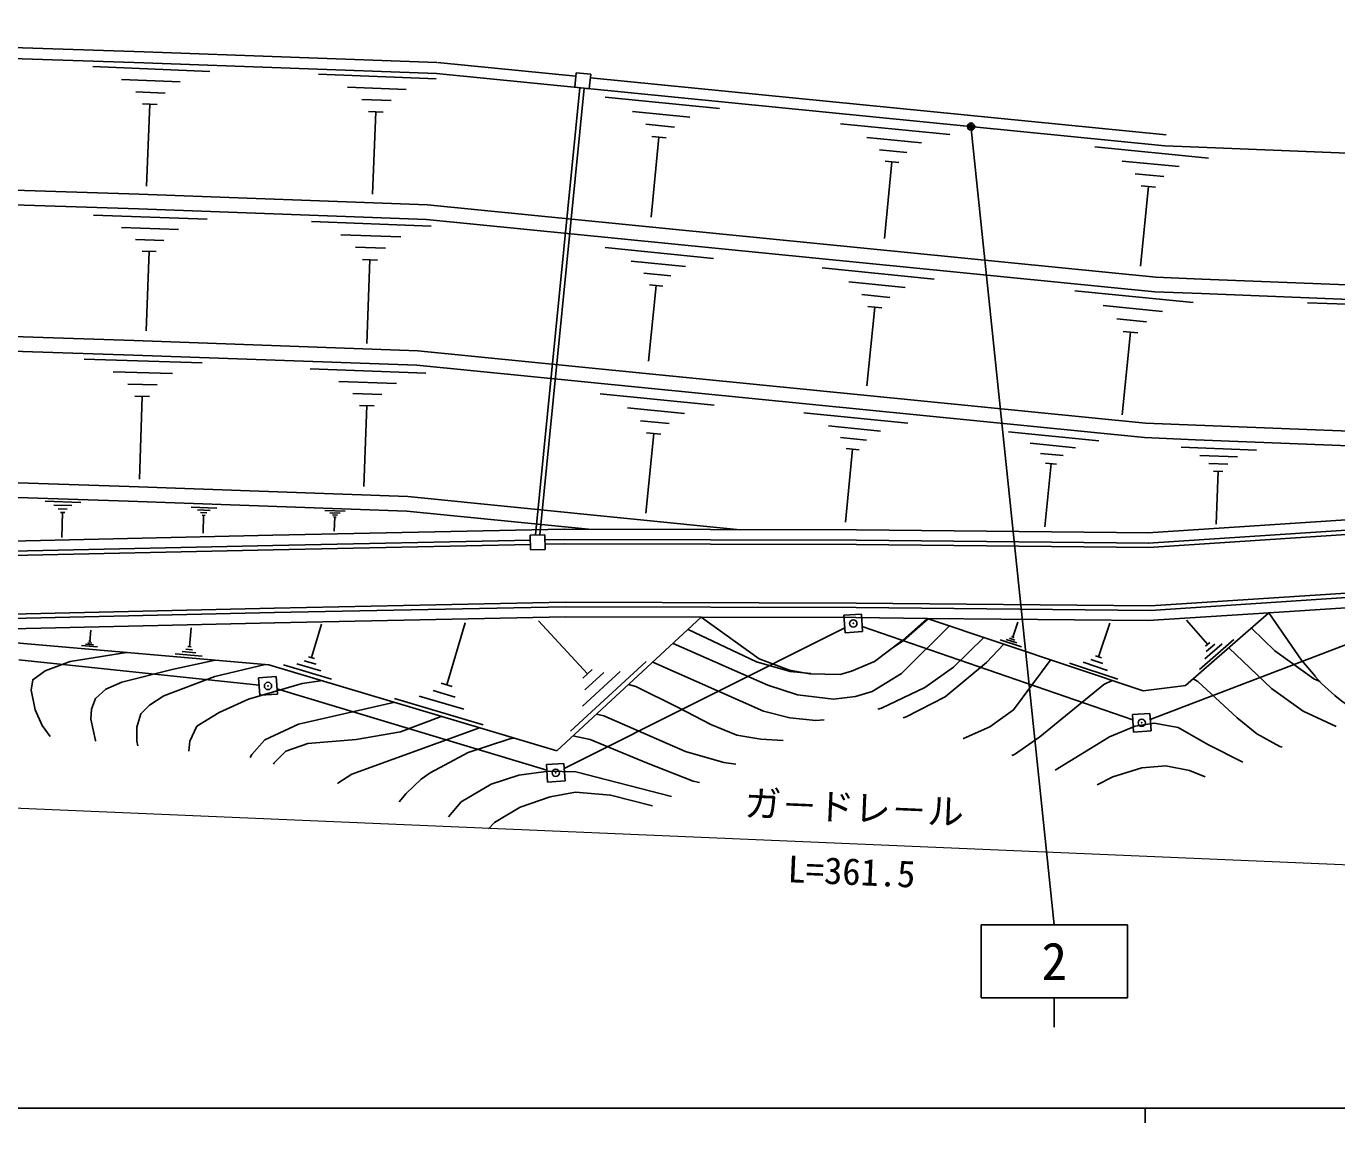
# Model space of a CAD drawing. Units: millimetres, scale not verified. Extents: x 40000 to 680000, y 20000 to 380000.
# Drawn here: x 191505 to 281104, y 204000 to 279020 of the extents above; entities that cross this region are included whole.
import ezdxf
from ezdxf.enums import TextEntityAlignment as Align

# ---------------------------------------------------------------- set-up
doc = ezdxf.new("R2010")
doc.units = ezdxf.units.MM
doc.header["$LTSCALE"] = 1000
doc.header["$PDMODE"] = 32
doc.header["$PDSIZE"] = 500
for name, color, linetype, lineweight in [('M-BGD', 7, 'Continuous', 25), ('M-BMK-ROW', 30, 'Continuous', 25), ('M-STR-HTXT', 7, 'Continuous', 13), ('M-STR-STRC', 7, 'Continuous', 25), ('M-TTL-BAND', 7, 'Continuous', 25)]:
    doc.layers.add(name, color=color, linetype=linetype, lineweight=lineweight)
doc.styles.add('@ＭＳ ゴシック', font='')
doc.styles.add('ＭＳ ゴシック', font='')
doc.styles.get('@ＭＳ ゴシック').set_extended_font_data('@MS Gothic')
doc.styles.get('ＭＳ ゴシック').set_extended_font_data('MS Gothic')

msp = doc.modelspace()

# ---------------------------------------------------------------- linework, layer by layer
at = {"layer": 'M-BGD'}
for p, q in [((196055, 276255), (204065, 275929)), ((229081, 275591), (219633, 276530)), ((198025, 275372), (202030, 275209)), ((211488, 275745), (219535, 275418)), ((269357, 270834), (219559, 275784)), ((229007, 274845), (229106, 275840)), ((230101, 275741), (229106, 275840)), ((230002, 274746), (230101, 275741)), ((269431, 271580), (230076, 275492)), ((198994, 274531), (200996, 274449)), ((213467, 274859), (217490, 274695)), ((229355, 274810), (226314, 244214)), ((229654, 274780), (226616, 244219)), ((230002, 274746), (229007, 274845)), ((199462, 273709), (200463, 273668)), ((199962, 273689), (199734, 268082)), ((214440, 274013), (216452, 273931)), ((231082, 274163), (238908, 273396)), ((214910, 273188), (215916, 273147)), ((215413, 273168), (215184, 267535)), ((232962, 273189), (236875, 272805)), ((233863, 272310), (235820, 272119)), ((247180, 272339), (254649, 271607)), ((234765, 271432), (234228, 265953)), ((234276, 271480), (235254, 271384)), ((248974, 271409), (252708, 271043)), ((264562, 270763), (272342, 270000)), ((269357, 270834), (272246, 270718)), ((249835, 270571), (251702, 270388)), ((250695, 269732), (250183, 264504)), ((250228, 269778), (251162, 269687)), ((266431, 269794), (270321, 269413)), ((267327, 268921), (269272, 268730)), ((268223, 268047), (267690, 262601)), ((267737, 268095), (268710, 268000)), ((196111, 266092), (203878, 265810)), ((198025, 265245), (201908, 265104)), ((211006, 265648), (219189, 265350)), ((198967, 264433), (200909, 264362)), ((213022, 264755), (217114, 264606)), ((199425, 263639), (200395, 263603)), ((199910, 263621), (199712, 258184)), ((214015, 263900), (216061, 263825)), ((231088, 263874), (238498, 263138)), ((214497, 263063), (215520, 263025)), ((215008, 263044), (214800, 257316)), ((232867, 262949), (236572, 262581)), ((233720, 262116), (235572, 261932)), ((245911, 262480), (253583, 261717)), ((234572, 261283), (234057, 256095)), ((234109, 261329), (235035, 261237)), ((247753, 261522), (251589, 261141)), ((263203, 260922), (271289, 260119)), ((248635, 260660), (250553, 260469)), ((249039, 259845), (249998, 259749)), ((265144, 259913), (269187, 259511)), ((279113, 260099), (287360, 259787)), ((249518, 259797), (248984, 254427)), ((266074, 259004), (268096, 258803)), ((267005, 258095), (266442, 252434)), ((266499, 258145), (267510, 258044)), ((195466, 256246), (203545, 255997)), ((197461, 255376), (201500, 255251)), ((210928, 255575), (218829, 255288)), ((198446, 254537), (200465, 254474)), ((212875, 254713), (216825, 254570)), ((198926, 253713), (199936, 253682)), ((199431, 253698), (199256, 248042)), ((213834, 253887), (215809, 253816)), ((230747, 253879), (238537, 253105)), ((214299, 253079), (215286, 253043)), ((214793, 253061), (214591, 247531)), ((232617, 252907), (236512, 252520)), ((233513, 252031), (235461, 251837)), ((244658, 252564), (251769, 251858)), ((234409, 251155), (233867, 245702)), ((233923, 251204), (234896, 251107)), ((246365, 251677), (249920, 251323)), ((258662, 251259), (264839, 250645)), ((247183, 250877), (248961, 250700)), ((248001, 250078), (247507, 245100)), ((247557, 250122), (248446, 250034)), ((260145, 250488), (263233, 250181)), ((270473, 250214), (275624, 250015)), ((260856, 249793), (262400, 249640)), ((261567, 249099), (261137, 244775)), ((261181, 249137), (261953, 249061)), ((271741, 249649), (274316, 249550)), ((272365, 249109), (273652, 249060)), ((272667, 248582), (273311, 248557)), ((272989, 248569), (272850, 244964)), ((192798, 246530), (195246, 246446)), ((193401, 246264), (194625, 246222)), ((193699, 246009), (194311, 245988)), ((193843, 245759), (194149, 245748)), ((193996, 245753), (193937, 244040)), ((202778, 246115), (204527, 246055)), ((203209, 245925), (204084, 245895)), ((203422, 245743), (203859, 245728)), ((203525, 245564), (203744, 245557)), ((203634, 245560), (203592, 244336)), ((211923, 245882), (213311, 245834)), ((212265, 245731), (212959, 245708)), ((212434, 245587), (212781, 245575)), ((268192, 244358), (288287, 245674)), ((208358, 244205), (228293, 244607)), ((212515, 245445), (212689, 245439)), ((212602, 245442), (212569, 244470)), ((228316, 244607), (248272, 244557)), ((268238, 243659), (288333, 244976)), ((268257, 243360), (288352, 244677)), ((188461, 243753), (208356, 244204)), ((208372, 243505), (225972, 243860)), ((226965, 244226), (225965, 244207)), ((225984, 243207), (225965, 244207)), ((226983, 243226), (226965, 244226)), ((226971, 243880), (228307, 243907)), ((228314, 243907), (248270, 243857)), ((248273, 243857), (268260, 243660)), ((248279, 244557), (268267, 244360)), ((188477, 243053), (208372, 243505)), ((188484, 242753), (208379, 243205)), ((208379, 243205), (225977, 243560)), ((226983, 243226), (225984, 243207)), ((226977, 243580), (228313, 243607)), ((228313, 243607), (248270, 243557)), ((248270, 243557), (268257, 243360)), ((268369, 239358), (288614, 240685)), ((268377, 239058), (288633, 240386)), ((208459, 239206), (228349, 239607)), ((208465, 238906), (228351, 239307)), ((228349, 239607), (248245, 239557)), ((228351, 239307), (248243, 239257)), ((248243, 239257), (268377, 239058)), ((248245, 239557), (268369, 239358)), ((276457, 238886), (288679, 239687)), ((186765, 238413), (208476, 238906)), ((188575, 238754), (208469, 239206)), ((208479, 238206), (228358, 238607)), ((229875, 234723), (226532, 238342)), ((227773, 229454), (237658, 238584)), ((228358, 238607), (237658, 238584)), ((248220, 238557), (237658, 238584)), ((241616, 235746), (237658, 238584)), ((237735, 238584), (237706, 238549)), ((248220, 238557), (253108, 238509)), ((253108, 238509), (251404, 237004)), ((267865, 233552), (253108, 238509)), ((253108, 238509), (268208, 238360)), ((276457, 238886), (268208, 238360)), ((270763, 233911), (276457, 238886)), ((272269, 236734), (270834, 238376)), ((276457, 238886), (278682, 235651)), ((188597, 237754), (208492, 238206)), ((195856, 236933), (195923, 237704)), ((202664, 236565), (202777, 237860)), ((211018, 235821), (211700, 238120)), ((220257, 233955), (221517, 238208)), ((258967, 237234), (259306, 238245)), ((264817, 235886), (265592, 238192)), ((188295, 237056), (208095, 235338)), ((196378, 236555), (195277, 236651)), ((196112, 236689), (195562, 236737)), ((195984, 236811), (195709, 236835)), ((195925, 236928), (195787, 236939)), ((202780, 236555), (202549, 236575)), ((249497, 235568), (251371, 236976)), ((259543, 236558), (258099, 237043)), ((259231, 236824), (258509, 237066)), ((259099, 237029), (258738, 237150)), ((259057, 237204), (258877, 237264)), ((274057, 237055), (271711, 235005)), ((273266, 236777), (272093, 235752)), ((272416, 236862), (272122, 236606)), ((272767, 236755), (272181, 236243)), ((203541, 235930), (201691, 236091)), ((203095, 236155), (202170, 236236)), ((202880, 236360), (202417, 236400)), ((211224, 235760), (210813, 235881)), ((243687, 234971), (241616, 235746)), ((265118, 235418), (264295, 235695)), ((265023, 235817), (264611, 235955)), ((278682, 235651), (279652, 234521)), ((208095, 235338), (227773, 229454)), ((212369, 234349), (209084, 235322)), ((211645, 234920), (210003, 235407)), ((211332, 235371), (210511, 235614)), ((233893, 235560), (228723, 230784)), ((232123, 234883), (229538, 232495)), ((230198, 235022), (229552, 234425)), ((230999, 234803), (229706, 233609)), ((245065, 234717), (243687, 234971)), ((247927, 234888), (247146, 234664)), ((247927, 234888), (249497, 235568)), ((266132, 234345), (262838, 235451)), ((265419, 234951), (263772, 235504)), ((220637, 233843), (219877, 234068)), ((247146, 234664), (245065, 234717)), ((267865, 233552), (270773, 233913)), ((222755, 231232), (216679, 233032)), ((221416, 232290), (218378, 233190)), ((220836, 233122), (219317, 233572))]:
    msp.add_line(p, q, dxfattribs=at)
for points in [[(69976, 278991), (78365, 279020), (102579, 278869), (126804, 278514), (151039, 277984), (175283, 277307), (199538, 276512), (219559, 275784)], [(160238, 278477), (175306, 278056), (199564, 277262), (219586, 276533)], [(272246, 270718), (289723, 270019), (307218, 269341), (324732, 268704), (342265, 268132), (349476, 267931)], [(69957, 269991), (78352, 270020), (102485, 269870), (126639, 269516), (150814, 268987), (175010, 268311), (199227, 267518), (218950, 266800), (268731, 261852), (271886, 261725)], [(69954, 268991), (78351, 269020), (102474, 268870), (126621, 268516), (150790, 267987), (174980, 267311), (199192, 266518), (218882, 265802), (268662, 260854), (271846, 260726)], [(271886, 261725), (289369, 261026), (306880, 260347), (324422, 259710), (341993, 259136), (349227, 258935)], [(72086, 259998), (78339, 260019), (102380, 259870), (126456, 259518), (150565, 258990), (174707, 258315), (198881, 257524), (218272, 256818), (268036, 251871), (271486, 251733)], [(271846, 260726), (289329, 260027), (306843, 259348), (324387, 258710), (341963, 258136), (349199, 257935)], [(70713, 258993), (78337, 259019), (102370, 258870), (126438, 258518), (150541, 257990), (174677, 257316), (198847, 256524), (218205, 255820), (267967, 250873), (271446, 250734)], [(271487, 251733), (288975, 251034), (306505, 250354), (324077, 249715), (341691, 249140), (348949, 248939)], [(271447, 250734), (288936, 250035), (306468, 249355), (322418, 248775)], [(136077, 249305), (150316, 248993), (174404, 248320), (198536, 247529), (217595, 246836), (240321, 244577)], [(141056, 248195), (150292, 247993), (174373, 247320), (198501, 246530), (217528, 245838), (229948, 244603)], [(250701, 236473), (251485, 236993), (253175, 238487)], [(235726, 236800), (242200, 233948), (244235, 233276), (246691, 232976), (248208, 233156), (249333, 233517), (251355, 234742), (254622, 238000)], [(236761, 237755), (241430, 235538), (243734, 234870), (245156, 234729)], [(275268, 237847), (276878, 236295), (279524, 234381), (279952, 234181)], [(249731, 232292), (249981, 232362), (252931, 233790), (254891, 235170), (256981, 237208)], [(251464, 231695), (251669, 231767), (254322, 233149), (257155, 235490), (258338, 236752)], [(193134, 230429), (192605, 231171), (192125, 232256), (191837, 233605), (191951, 234309), (192805, 234909), (194511, 235552), (198351, 236183)], [(196268, 230098), (196250, 230151), (195915, 231609), (195979, 232291), (196239, 233017), (196940, 233657), (198036, 234152), (201473, 235017), (204421, 235657)], [(255571, 230280), (255587, 230284), (257382, 231080), (259011, 232251), (261513, 235620), (261555, 235671)], [(273719, 236494), (276639, 233709), (278816, 232153), (281066, 231103)], [(199137, 229795), (199062, 230102), (199057, 231077), (199345, 231981), (199942, 232565), (200906, 233216), (204394, 234529), (207840, 235360)], [(234345, 235524), (241914, 232160), (243707, 231701), (245490, 231525), (246049, 231560)], [(202633, 229426), (202688, 230114), (203169, 231134), (204692, 232069), (206709, 232976), (210367, 234052), (211615, 234241)], [(232680, 233986), (233194, 233857), (236087, 232410), (238315, 231240), (240079, 230529), (241738, 230237), (243259, 230160)], [(258894, 229135), (259067, 229198), (260796, 230413), (265178, 233984), (265754, 234261)], [(271282, 234365), (271606, 234194), (274288, 231715), (275630, 230606), (277212, 229739), (277381, 229692)], [(206823, 228984), (206925, 229186), (207829, 230208), (210116, 231281), (216624, 232757)], [(208419, 228545), (208460, 228634), (209265, 229414), (210750, 229949), (214057, 230217), (217103, 230757), (219870, 231795)], [(230488, 231961), (231003, 231839), (236571, 229397), (239192, 228657), (240013, 228530)], [(261845, 228118), (265567, 230398), (267322, 231145), (268612, 231345), (270262, 231033), (272286, 229871), (274687, 228661)], [(212801, 227223), (212803, 227226), (213769, 227855), (222505, 231015)], [(216993, 225957), (217476, 226531), (218508, 227507), (219113, 227934), (221726, 229340), (224566, 230277), (224846, 230321)], [(228876, 230473), (230056, 230231), (233902, 228617), (237113, 227364), (237524, 227280)], [(220371, 224938), (221241, 225948), (223298, 227177), (225182, 227780), (227216, 228062), (229076, 228012), (235629, 226329)], [(264733, 227123), (265793, 227679), (267777, 228283), (269423, 228417), (271041, 228102), (272096, 227670)], [(223109, 224111), (223528, 224554), (225265, 225594), (227331, 226303), (229062, 226623), (231452, 226422), (234333, 225678)]]:
    msp.add_lwpolyline(points, dxfattribs=at)
msp.add_arc((288249, 242056), 11440, 221.2261, 319.13168, dxfattribs=at)
at = {"layer": 'M-BMK-ROW'}
for p, q in [((247410, 238718), (248608, 238799)), ((247492, 237521), (247410, 238718)), ((248608, 238799), (248689, 237602)), ((268354, 231591), (287537, 238934)), ((228289, 228238), (247468, 237868)), ((248689, 237602), (247492, 237521)), ((248666, 237948), (267152, 231578)), ((191006, 235681), (207430, 233948)), ((207396, 234442), (208593, 234523)), ((207477, 233245), (207396, 234442)), ((208593, 234523), (208675, 233326)), ((208675, 233326), (207477, 233245)), ((208649, 233699), (227093, 228132)), ((267129, 231924), (268326, 232006)), ((267210, 230727), (267129, 231924)), ((268326, 232006), (268407, 230808)), ((268407, 230808), (267210, 230727)), ((227068, 228504), (228265, 228586)), ((227149, 227307), (227068, 228504)), ((228265, 228586), (228347, 227388)), ((228347, 227388), (227149, 227307))]:
    msp.add_line(p, q, dxfattribs=at)
for p in [(248050, 238160), (208035, 233884), (267768, 231366), (227707, 227946)]:
    msp.add_point(p, dxfattribs=at)
at = {"layer": 'M-STR-HTXT'}
msp.add_line((69871, 230694), (428102, 215437), dxfattribs=at)
at = {"layer": 'M-STR-STRC'}
for p, q in [((256117, 272002), (261791, 217553)), ((256791, 217553), (266791, 217553)), ((256791, 217553), (256791, 212553)), ((266791, 217553), (266791, 212553)), ((256791, 212553), (266791, 212553)), ((261791, 212553), (261791, 210553))]:
    msp.add_line(p, q, dxfattribs=at)
for radius in [150, 120, 90, 60, 30]:
    msp.add_circle((256101, 272151), radius, dxfattribs=at)
msp.add_point((256101, 272151), dxfattribs=at)
at = {"layer": 'M-TTL-BAND'}
for p, q in [((40000, 205000), (579000, 205000)), ((268000, 205000), (268000, 204000))]:
    msp.add_line(p, q, dxfattribs=at)

# ---------------------------------------------------------------- texts
at = {"layer": 'M-STR-HTXT', "style": 'ＭＳ ゴシック'}
msp.add_text('ガ－ドレ－ル', height=1833, rotation=357.561, dxfattribs=at).set_placement((248055, 224106), align=Align.BOTTOM_CENTER)
at = {"layer": 'M-STR-HTXT', "style": '@ＭＳ ゴシック'}
msp.add_text('L=361.5', height=1833, rotation=357.561, dxfattribs=at).set_placement((247970, 222108), align=Align.TOP_CENTER)
at = {"layer": 'M-STR-STRC', "style": 'ＭＳ ゴシック'}
msp.add_text('2', height=2566, dxfattribs=at).set_placement((261791, 215053), align=Align.MIDDLE_CENTER)

doc.saveas('drawing.dxf')
